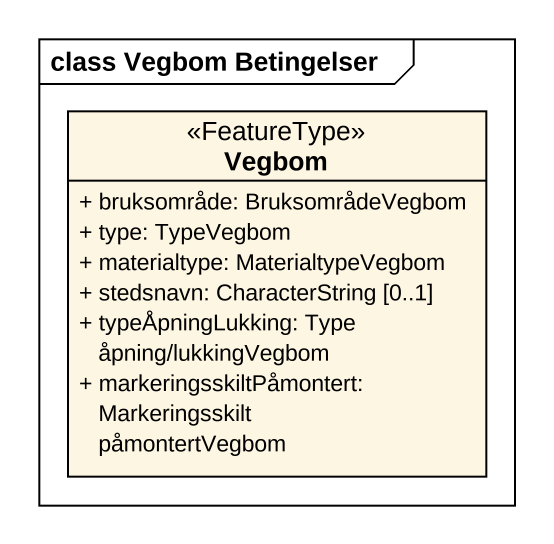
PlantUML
@startuml
mainframe class Vegbom Betingelser
hide circle
hide empty members
skinparam classAttributeIconSize 0
class Vegbom <<FeatureType>> {
  + bruksområde: BruksområdeVegbom
  + type: TypeVegbom
  + materialtype: MaterialtypeVegbom
  + stedsnavn: CharacterString [0..1]
  + typeÅpningLukking: Type åpning/lukkingVegbom
  + markeringsskiltPåmontert: Markeringsskilt påmontertVegbom
}
@enduml
